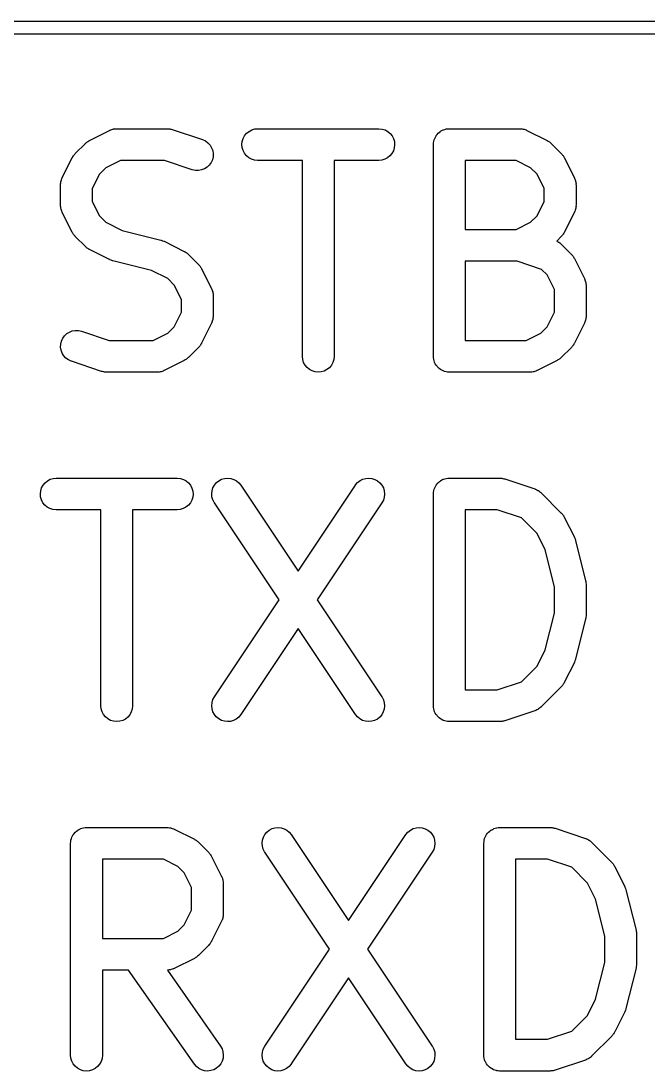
# Model space of a CAD drawing. Extents: x 40 to 70, y -130 to -60.
# Drawn here: x 57.726 to 60.096, y -63.942 to -59.975 of the extents above; entities that cross this region are included whole.
import ezdxf

# ---------------------------------------------------------------- set-up
doc = ezdxf.new("R2010")
doc.units = 0
doc.layers.add('BLACK', color=7, linetype='CONTINUOUS')

msp = doc.modelspace()

# ---------------------------------------------------------------- linework, layer by layer
at = {"layer": 'BLACK', "linetype": 'CONTINUOUS'}
for p, q in [((44.9988, -59.975), (65.0012, -59.975)), ((64.9989, -60.025), (45.0009, -60.025)), ((57.9845, -60.4263), (58.0607, -60.3882)), ((58.0607, -60.3882), (58.0614, -60.3879)), ((58.0614, -60.3879), (58.0631, -60.3873)), ((58.0631, -60.3873), (58.0647, -60.3864)), ((58.0647, -60.3864), (58.0686, -60.3852)), ((58.0686, -60.3852), (58.0724, -60.3838)), ((58.0724, -60.3838), (58.0742, -60.3836)), ((58.0742, -60.3836), (58.0759, -60.383)), ((58.0759, -60.383), (58.0799, -60.3826)), ((58.0799, -60.3826), (58.084, -60.382)), ((58.084, -60.382), (58.0858, -60.3821)), ((58.0858, -60.3821), (58.0875, -60.3819)), ((58.0875, -60.3819), (58.278, -60.3819)), ((58.278, -60.3819), (58.2788, -60.3819)), ((58.2788, -60.3819), (58.2822, -60.3823)), ((58.2822, -60.3823), (58.2856, -60.3824)), ((58.2856, -60.3824), (58.288, -60.3829)), ((58.288, -60.3829), (58.2905, -60.3832)), ((58.2905, -60.3832), (58.2937, -60.3842)), ((58.2937, -60.3842), (58.297, -60.385)), ((58.297, -60.385), (58.4113, -60.4231)), ((58.5655, -60.4187), (58.5711, -60.4084)), ((58.5711, -60.4084), (58.5786, -60.3993)), ((58.5786, -60.3993), (58.5877, -60.3919)), ((58.5877, -60.3919), (58.598, -60.3864)), ((58.598, -60.3864), (58.6092, -60.383)), ((58.6092, -60.383), (58.6209, -60.3819)), ((58.6209, -60.3819), (59.078, -60.3819)), ((59.078, -60.3819), (59.0788, -60.3819)), ((59.0788, -60.3819), (59.0905, -60.3832)), ((59.0905, -60.3832), (59.1016, -60.3868)), ((59.1016, -60.3868), (59.1119, -60.3924)), ((59.1119, -60.3924), (59.1209, -60.3999)), ((59.1209, -60.3999), (59.1282, -60.4091)), ((59.1282, -60.4091), (59.1336, -60.4194)), ((59.2895, -60.4183), (59.2922, -60.4133)), ((59.2922, -60.4133), (59.2949, -60.4084)), ((59.2949, -60.4084), (59.2951, -60.4082)), ((59.2951, -60.4082), (59.2952, -60.408)), ((59.2952, -60.408), (59.2988, -60.4037)), ((59.2988, -60.4037), (59.3024, -60.3993)), ((59.3024, -60.3993), (59.3026, -60.3992)), ((59.3026, -60.3992), (59.3027, -60.399)), ((59.3027, -60.399), (59.3071, -60.3955)), ((59.3071, -60.3955), (59.3115, -60.3919)), ((59.3115, -60.3919), (59.3116, -60.3918)), ((59.3116, -60.3918), (59.3118, -60.3917)), ((59.3118, -60.3917), (59.3168, -60.3891)), ((59.3168, -60.3891), (59.3218, -60.3864)), ((59.3218, -60.3864), (59.322, -60.3864)), ((59.322, -60.3864), (59.3222, -60.3863)), ((59.3222, -60.3863), (59.3276, -60.3847)), ((59.3276, -60.3847), (59.333, -60.383)), ((59.333, -60.383), (59.3332, -60.383)), ((59.3332, -60.383), (59.3334, -60.383)), ((59.3334, -60.383), (59.3391, -60.3825)), ((59.3391, -60.3825), (59.3447, -60.3819)), ((59.3447, -60.3819), (59.6113, -60.3819)), ((59.6113, -60.3819), (59.6122, -60.3819)), ((59.6122, -60.3819), (59.6139, -60.3821)), ((59.6139, -60.3821), (59.6157, -60.3821)), ((59.6157, -60.3821), (59.6197, -60.3828)), ((59.6197, -60.3828), (59.6238, -60.3832)), ((59.6238, -60.3832), (59.6255, -60.3837)), ((59.6255, -60.3837), (59.6272, -60.384)), ((59.6272, -60.384), (59.6311, -60.3855)), ((59.6311, -60.3855), (59.635, -60.3868)), ((59.635, -60.3868), (59.6365, -60.3876)), ((59.6365, -60.3876), (59.6382, -60.3882)), ((59.6382, -60.3882), (59.7144, -60.4263)), ((57.9308, -60.4757), (57.9689, -60.4376)), ((57.9689, -60.4376), (57.9695, -60.437)), ((57.9695, -60.437), (57.9721, -60.4349)), ((57.9721, -60.4349), (57.9746, -60.4326)), ((57.9746, -60.4326), (57.9767, -60.4312)), ((57.9767, -60.4312), (57.9787, -60.4297)), ((57.9787, -60.4297), (57.9817, -60.4281)), ((57.9817, -60.4281), (57.9845, -60.4263)), ((58.4113, -60.4231), (58.4121, -60.4233)), ((58.4121, -60.4233), (58.4227, -60.4283)), ((58.4227, -60.4283), (58.4321, -60.4352)), ((58.4321, -60.4352), (58.4401, -60.4438)), ((58.4401, -60.4438), (58.4462, -60.4537)), ((58.4462, -60.4537), (58.4503, -60.4647)), ((58.5609, -60.4415), (58.5621, -60.4298)), ((58.5619, -60.4531), (58.5609, -60.4415)), ((58.5652, -60.4644), (58.5619, -60.4531)), ((58.5621, -60.4298), (58.5655, -60.4187)), ((59.1368, -60.454), (59.1333, -60.4652)), ((59.1336, -60.4194), (59.1369, -60.4307)), ((59.138, -60.4423), (59.1368, -60.454)), ((59.1369, -60.4307), (59.138, -60.4423)), ((59.2847, -60.4411), (59.2853, -60.4355)), ((59.2847, -60.4415), (59.2847, -60.4411)), ((59.2847, -60.4419), (59.2847, -60.4415)), ((59.2847, -60.4415), (59.2847, -60.4415)), ((59.2847, -60.4415), (59.2847, -60.4415)), ((59.2847, -61.2419), (59.2847, -60.4419)), ((59.2853, -60.4355), (59.2859, -60.4298)), ((59.2859, -60.4298), (59.286, -60.4296)), ((59.286, -60.4294), (59.2877, -60.4241)), ((59.286, -60.4296), (59.286, -60.4294)), ((59.2877, -60.4241), (59.2894, -60.4187)), ((59.2894, -60.4187), (59.2895, -60.4185)), ((59.2895, -60.4185), (59.2895, -60.4183)), ((59.7144, -60.4263), (59.7151, -60.4267)), ((59.7151, -60.4267), (59.7179, -60.4285)), ((59.7179, -60.4285), (59.7209, -60.4301)), ((59.7209, -60.4301), (59.7228, -60.4317)), ((59.7228, -60.4317), (59.7249, -60.4331)), ((59.7249, -60.4331), (59.7273, -60.4354)), ((59.7273, -60.4354), (59.7299, -60.4376)), ((59.7299, -60.4376), (59.768, -60.4757)), ((57.8815, -60.5675), (57.9196, -60.4913)), ((57.9196, -60.4913), (57.92, -60.4905)), ((57.92, -60.4905), (57.9218, -60.4877)), ((57.9218, -60.4877), (57.9234, -60.4847)), ((57.9234, -60.4847), (57.925, -60.4828)), ((57.925, -60.4828), (57.9263, -60.4807)), ((57.9263, -60.4807), (57.9287, -60.4783)), ((57.9287, -60.4783), (57.9308, -60.4757)), ((58.4518, -60.488), (58.4491, -60.4994)), ((58.4503, -60.4647), (58.4522, -60.4763)), ((58.4522, -60.4763), (58.4518, -60.488)), ((58.5707, -60.4748), (58.5652, -60.4644)), ((58.578, -60.4839), (58.5707, -60.4748)), ((58.587, -60.4914), (58.578, -60.4839)), ((58.5972, -60.4971), (58.587, -60.4914)), ((59.1112, -60.4919), (59.1009, -60.4974)), ((59.1203, -60.4845), (59.1112, -60.4919)), ((59.1277, -60.4755), (59.1203, -60.4845)), ((59.1333, -60.4652), (59.1277, -60.4755)), ((59.768, -60.4757), (59.7686, -60.4763)), ((59.7686, -60.4763), (59.7707, -60.4789)), ((59.7707, -60.4789), (59.773, -60.4813)), ((59.773, -60.4813), (59.7744, -60.4835)), ((59.7744, -60.4835), (59.7759, -60.4854)), ((59.7759, -60.4854), (59.7775, -60.4884)), ((59.7775, -60.4884), (59.7793, -60.4913)), ((59.7793, -60.4913), (59.8174, -60.5675)), ((58.0469, -60.5293), (58.0225, -60.5536)), ((58.1017, -60.5019), (58.0469, -60.5293)), ((58.2683, -60.5019), (58.1017, -60.5019)), ((58.3733, -60.5369), (58.2683, -60.5019)), ((58.4189, -60.5338), (58.408, -60.5379)), ((58.4289, -60.5276), (58.4189, -60.5338)), ((58.4374, -60.5195), (58.4289, -60.5276)), ((58.4442, -60.51), (58.4374, -60.5195)), ((58.4491, -60.4994), (58.4442, -60.51)), ((58.6084, -60.5006), (58.5972, -60.4971)), ((58.62, -60.5019), (58.6084, -60.5006)), ((58.6209, -60.5019), (58.62, -60.5019)), ((58.7894, -60.5019), (58.6209, -60.5019)), ((58.7894, -61.2419), (58.7894, -60.5019)), ((59.078, -60.5019), (58.9094, -60.5019)), ((58.9094, -60.5019), (58.9094, -61.2419)), ((59.0897, -60.5008), (59.078, -60.5019)), ((59.1009, -60.4974), (59.0897, -60.5008)), ((59.4047, -60.5019), (59.4047, -60.7629)), ((59.5972, -60.5019), (59.4047, -60.5019)), ((59.652, -60.5293), (59.5972, -60.5019)), ((59.6763, -60.5536), (59.652, -60.5293)), ((57.8788, -60.5746), (57.88, -60.5706)), ((57.88, -60.5706), (57.8808, -60.5691)), ((57.8808, -60.5691), (57.8815, -60.5675)), ((58.0225, -60.5536), (57.9951, -60.6084)), ((58.3847, -60.5395), (58.3733, -60.5369)), ((58.3964, -60.5399), (58.3847, -60.5395)), ((58.408, -60.5379), (58.3964, -60.5399)), ((59.7037, -60.6084), (59.6763, -60.5536)), ((59.8174, -60.5675), (59.8177, -60.5682)), ((59.8177, -60.5682), (59.8184, -60.5699)), ((59.8184, -60.5699), (59.8192, -60.5714)), ((59.8192, -60.5714), (59.8204, -60.5753)), ((57.8751, -60.5934), (57.8753, -60.5917)), ((57.8751, -60.5943), (57.8751, -60.5934)), ((57.8751, -60.6705), (57.8751, -60.5943)), ((57.8753, -60.5899), (57.876, -60.5859)), ((57.8753, -60.5917), (57.8753, -60.5899)), ((57.876, -60.5859), (57.8765, -60.5818)), ((57.8765, -60.5818), (57.877, -60.5801)), ((57.877, -60.5801), (57.8773, -60.5784)), ((57.8773, -60.5784), (57.8788, -60.5746)), ((57.9951, -60.6084), (57.9951, -60.6563)), ((59.7037, -60.6563), (59.7037, -60.6084)), ((59.8204, -60.5753), (59.8218, -60.5792)), ((59.8218, -60.5792), (59.8221, -60.5809)), ((59.8221, -60.5809), (59.8226, -60.5826)), ((59.8226, -60.5826), (59.823, -60.5867)), ((59.823, -60.5867), (59.8236, -60.5908)), ((59.8236, -60.5908), (59.8235, -60.5925)), ((59.8235, -60.5925), (59.8237, -60.5943)), ((59.8237, -60.5943), (59.8237, -60.6705)), ((57.8753, -60.6722), (57.8751, -60.6705)), ((57.8752, -60.674), (57.8753, -60.6722)), ((57.8759, -60.6781), (57.8752, -60.674)), ((57.8763, -60.6821), (57.8759, -60.6781)), ((57.8768, -60.6838), (57.8763, -60.6821)), ((57.8771, -60.6856), (57.8768, -60.6838)), ((57.8785, -60.6894), (57.8771, -60.6856)), ((57.8797, -60.6933), (57.8785, -60.6894)), ((57.8805, -60.6949), (57.8797, -60.6933)), ((57.9951, -60.6563), (58.0225, -60.7111)), ((59.6763, -60.7111), (59.7037, -60.6563)), ((59.8201, -60.6902), (59.8189, -60.6941)), ((59.8216, -60.6864), (59.8201, -60.6902)), ((59.8219, -60.6846), (59.8216, -60.6864)), ((59.8224, -60.683), (59.8219, -60.6846)), ((59.8229, -60.6789), (59.8224, -60.683)), ((59.8236, -60.6748), (59.8229, -60.6789)), ((59.8237, -60.6713), (59.8235, -60.6731)), ((59.8235, -60.6731), (59.8236, -60.6748)), ((59.8237, -60.6705), (59.8237, -60.6713)), ((57.8811, -60.6966), (57.8805, -60.6949)), ((57.8815, -60.6973), (57.8811, -60.6966)), ((57.9196, -60.7735), (57.8815, -60.6973)), ((58.0225, -60.7111), (58.0469, -60.7355)), ((59.652, -60.7355), (59.6763, -60.7111)), ((59.8174, -60.6973), (59.7793, -60.7735)), ((59.818, -60.6957), (59.8174, -60.6973)), ((59.8189, -60.6941), (59.818, -60.6957)), ((58.0469, -60.7355), (58.1085, -60.7662)), ((58.1085, -60.7662), (58.2545, -60.8027)), ((59.4047, -60.7629), (59.5972, -60.7629)), ((59.5972, -60.7629), (59.652, -60.7355)), ((57.9214, -60.7763), (57.9196, -60.7735)), ((57.9229, -60.7793), (57.9214, -60.7763)), ((57.9245, -60.7813), (57.9229, -60.7793)), ((57.9258, -60.7834), (57.9245, -60.7813)), ((57.9281, -60.7859), (57.9258, -60.7834)), ((57.9302, -60.7885), (57.9281, -60.7859)), ((57.9308, -60.7891), (57.9302, -60.7885)), ((57.9689, -60.8272), (57.9308, -60.7891)), ((58.2545, -60.8027), (58.2553, -60.803)), ((58.2553, -60.803), (58.2555, -60.803)), ((58.2555, -60.803), (58.2558, -60.8031)), ((58.2558, -60.8031), (58.261, -60.8051)), ((58.261, -60.8051), (58.2662, -60.807)), ((58.2662, -60.807), (58.2665, -60.8072)), ((58.2665, -60.8072), (58.2667, -60.8073)), ((58.2667, -60.8073), (58.3429, -60.8454)), ((59.768, -60.7891), (59.7506, -60.8066)), ((59.7506, -60.8066), (59.7523, -60.8075)), ((59.7523, -60.8075), (59.756, -60.8092)), ((59.756, -60.8092), (59.7574, -60.8103)), ((59.7574, -60.8103), (59.759, -60.8111)), ((59.759, -60.8111), (59.7622, -60.8137)), ((59.7702, -60.7865), (59.768, -60.7891)), ((59.7725, -60.7841), (59.7702, -60.7865)), ((59.7739, -60.782), (59.7725, -60.7841)), ((59.7755, -60.78), (59.7739, -60.782)), ((59.7771, -60.7771), (59.7755, -60.78)), ((59.7789, -60.7742), (59.7771, -60.7771)), ((59.7793, -60.7735), (59.7789, -60.7742)), ((57.9715, -60.8293), (57.9689, -60.8272)), ((57.9739, -60.8317), (57.9715, -60.8293)), ((57.976, -60.833), (57.9739, -60.8317)), ((57.978, -60.8346), (57.976, -60.833)), ((57.9809, -60.8362), (57.978, -60.8346)), ((57.9838, -60.838), (57.9809, -60.8362)), ((57.9845, -60.8384), (57.9838, -60.838)), ((58.0607, -60.8765), (57.9845, -60.8384)), ((58.3429, -60.8454), (58.3437, -60.8458)), ((58.3437, -60.8458), (58.3465, -60.8476)), ((58.3465, -60.8476), (58.3495, -60.8492)), ((58.3495, -60.8492), (58.3514, -60.8508)), ((58.3514, -60.8508), (58.3535, -60.8521)), ((58.3535, -60.8521), (58.3559, -60.8545)), ((59.7622, -60.8137), (59.7655, -60.8161)), ((59.7655, -60.8161), (59.7667, -60.8174)), ((59.7667, -60.8174), (59.768, -60.8185)), ((59.768, -60.8185), (59.8061, -60.8566)), ((58.0609, -60.8766), (58.0607, -60.8765)), ((58.0612, -60.8768), (58.0609, -60.8766)), ((58.0665, -60.8787), (58.0612, -60.8768)), ((58.0716, -60.8807), (58.0665, -60.8787)), ((58.0719, -60.8808), (58.0716, -60.8807)), ((58.0722, -60.8809), (58.0719, -60.8808)), ((58.073, -60.8811), (58.0722, -60.8809)), ((58.219, -60.9176), (58.073, -60.8811)), ((58.3559, -60.8545), (58.3585, -60.8566)), ((58.3585, -60.8566), (58.3966, -60.8947)), ((59.4047, -60.8829), (59.4047, -61.1819)), ((59.6016, -60.8829), (59.4047, -60.8829)), ((59.6932, -60.9134), (59.6016, -60.8829)), ((59.8061, -60.8566), (59.8067, -60.8572)), ((59.8067, -60.8572), (59.8088, -60.8598)), ((59.8088, -60.8598), (59.8111, -60.8623)), ((59.8111, -60.8623), (59.8125, -60.8644)), ((59.8125, -60.8644), (59.814, -60.8664)), ((59.814, -60.8664), (59.8156, -60.8694)), ((59.8156, -60.8694), (59.8174, -60.8722)), ((59.8174, -60.8722), (59.8555, -60.9484)), ((58.2806, -60.9484), (58.219, -60.9176)), ((58.3966, -60.8947), (58.3972, -60.8953)), ((58.3972, -60.8953), (58.3993, -60.8979)), ((58.3993, -60.8979), (58.4016, -60.9004)), ((58.4016, -60.9004), (58.403, -60.9025)), ((58.403, -60.9025), (58.4045, -60.9045)), ((58.4045, -60.9045), (58.4061, -60.9075)), ((58.4061, -60.9075), (58.4079, -60.9103)), ((58.4079, -60.9103), (58.446, -60.9865)), ((59.7144, -60.9346), (59.6932, -60.9134)), ((58.3049, -60.9727), (58.2806, -60.9484)), ((59.7418, -60.9894), (59.7144, -60.9346)), ((59.8555, -60.9484), (59.8558, -60.9492)), ((59.8558, -60.9492), (59.8565, -60.9508)), ((59.8565, -60.9508), (59.8573, -60.9524)), ((59.8573, -60.9524), (59.8585, -60.9563)), ((59.8585, -60.9563), (59.8599, -60.9601)), ((59.8599, -60.9601), (59.8602, -60.9619)), ((59.8602, -60.9619), (59.8607, -60.9636)), ((59.8607, -60.9636), (59.8611, -60.9677)), ((59.8611, -60.9677), (59.8617, -60.9717)), ((58.3323, -61.0275), (58.3049, -60.9727)), ((58.446, -60.9865), (58.4463, -60.9873)), ((58.4463, -60.9873), (58.4469, -60.9889)), ((58.4469, -60.9889), (58.4478, -60.9905)), ((58.4478, -60.9905), (58.4489, -60.9944)), ((58.4489, -60.9944), (58.4504, -60.9982)), ((58.4504, -60.9982), (58.4506, -61)), ((58.4506, -61), (58.4511, -61.0017)), ((58.4511, -61.0017), (58.4515, -61.0058)), ((58.4515, -61.0058), (58.4522, -61.0098)), ((58.4522, -61.0098), (58.4521, -61.0116)), ((59.7418, -61.0754), (59.7418, -60.9894)), ((59.8617, -60.9717), (59.8616, -60.9735)), ((59.8616, -60.9735), (59.8618, -60.9752)), ((59.8618, -60.9752), (59.8618, -61.0895)), ((58.3323, -61.0754), (58.3323, -61.0275)), ((58.4521, -61.0116), (58.4523, -61.0133)), ((58.4523, -61.0133), (58.4523, -61.0895)), ((58.3049, -61.1302), (58.3323, -61.0754)), ((58.4523, -61.0895), (58.4523, -61.0904)), ((59.7144, -61.1302), (59.7418, -61.0754)), ((59.8618, -61.0895), (59.8618, -61.0904)), ((58.446, -61.1164), (58.4079, -61.1925)), ((58.4466, -61.1147), (58.446, -61.1164)), ((58.4474, -61.1132), (58.4466, -61.1147)), ((58.4487, -61.1092), (58.4474, -61.1132)), ((58.4501, -61.1054), (58.4487, -61.1092)), ((58.4504, -61.1037), (58.4501, -61.1054)), ((58.451, -61.102), (58.4504, -61.1037)), ((58.4514, -61.0979), (58.451, -61.102)), ((58.4521, -61.0939), (58.4514, -61.0979)), ((58.4523, -61.0904), (58.4521, -61.0921)), ((58.4521, -61.0921), (58.4521, -61.0939)), ((59.8555, -61.1164), (59.8174, -61.1925)), ((59.8561, -61.1147), (59.8555, -61.1164)), ((59.857, -61.1132), (59.8561, -61.1147)), ((59.8582, -61.1092), (59.857, -61.1132)), ((59.8597, -61.1054), (59.8582, -61.1092)), ((59.86, -61.1037), (59.8597, -61.1054)), ((59.8605, -61.102), (59.86, -61.1037)), ((59.861, -61.0979), (59.8605, -61.102)), ((59.8617, -61.0939), (59.861, -61.0979)), ((59.8618, -61.0904), (59.8616, -61.0921)), ((59.8616, -61.0921), (59.8617, -61.0939)), ((57.8832, -61.1738), (57.89, -61.1643)), ((57.89, -61.1643), (57.8986, -61.1562)), ((57.8986, -61.1562), (57.9085, -61.1501)), ((57.9085, -61.1501), (57.9194, -61.1459)), ((57.9194, -61.1459), (57.931, -61.144)), ((57.931, -61.144), (57.9427, -61.1443)), ((57.9427, -61.1443), (57.9541, -61.1469)), ((57.9541, -61.1469), (58.0592, -61.1819)), ((58.2257, -61.1819), (58.2806, -61.1545)), ((58.2806, -61.1545), (58.3049, -61.1302)), ((59.6353, -61.1819), (59.6901, -61.1545)), ((59.6901, -61.1545), (59.7144, -61.1302)), ((57.8753, -61.2075), (57.8757, -61.1958)), ((57.8771, -61.2191), (57.8753, -61.2075)), ((57.8757, -61.1958), (57.8784, -61.1844)), ((57.8784, -61.1844), (57.8832, -61.1738)), ((58.0592, -61.1819), (58.2257, -61.1819)), ((58.3966, -61.2081), (58.3585, -61.2462)), ((58.3988, -61.2055), (58.3966, -61.2081)), ((58.4011, -61.2031), (58.3988, -61.2055)), ((58.4025, -61.201), (58.4011, -61.2031)), ((58.404, -61.1991), (58.4025, -61.201)), ((58.4056, -61.1961), (58.404, -61.1991)), ((58.4075, -61.1933), (58.4056, -61.1961)), ((58.4079, -61.1925), (58.4075, -61.1933)), ((59.4047, -61.1819), (59.6353, -61.1819)), ((59.8061, -61.2081), (59.768, -61.2462)), ((59.8083, -61.2055), (59.8061, -61.2081)), ((59.8106, -61.2031), (59.8083, -61.2055)), ((59.812, -61.201), (59.8106, -61.2031)), ((59.8136, -61.1991), (59.812, -61.201)), ((59.8152, -61.1961), (59.8136, -61.1991)), ((59.817, -61.1933), (59.8152, -61.1961)), ((59.8174, -61.1925), (59.817, -61.1933)), ((57.8812, -61.2301), (57.8771, -61.2191)), ((57.8873, -61.2401), (57.8812, -61.2301)), ((57.8953, -61.2487), (57.8873, -61.2401)), ((57.9047, -61.2555), (57.8953, -61.2487)), ((58.3553, -61.2489), (58.3528, -61.2512)), ((58.3579, -61.2468), (58.3553, -61.2489)), ((58.3585, -61.2462), (58.3579, -61.2468)), ((58.7906, -61.2536), (58.7894, -61.2419)), ((58.9094, -61.2427), (58.9081, -61.2544)), ((58.9094, -61.2419), (58.9094, -61.2427)), ((59.2852, -61.2475), (59.2847, -61.2419)), ((59.2857, -61.2531), (59.2852, -61.2475)), ((59.7648, -61.2489), (59.7624, -61.2512)), ((59.7674, -61.2468), (59.7648, -61.2489)), ((59.768, -61.2462), (59.7674, -61.2468)), ((57.9154, -61.2605), (57.9047, -61.2555)), ((57.9162, -61.2607), (57.9154, -61.2605)), ((58.0305, -61.2988), (57.9162, -61.2607)), ((58.3429, -61.2575), (58.2667, -61.2956)), ((58.3458, -61.2557), (58.3429, -61.2575)), ((58.3488, -61.2541), (58.3458, -61.2557)), ((58.3507, -61.2526), (58.3488, -61.2541)), ((58.3528, -61.2512), (58.3507, -61.2526)), ((58.794, -61.2648), (58.7906, -61.2536)), ((58.7995, -61.2751), (58.794, -61.2648)), ((58.8069, -61.2842), (58.7995, -61.2751)), ((58.8159, -61.2916), (58.8069, -61.2842)), ((58.8914, -61.2848), (58.8823, -61.2921)), ((58.8989, -61.2758), (58.8914, -61.2848)), ((58.9046, -61.2655), (58.8989, -61.2758)), ((58.9081, -61.2544), (58.9046, -61.2655)), ((59.2858, -61.2533), (59.2857, -61.2531)), ((59.2858, -61.2536), (59.2858, -61.2533)), ((59.2874, -61.259), (59.2858, -61.2536)), ((59.289, -61.2644), (59.2874, -61.259)), ((59.2891, -61.2646), (59.289, -61.2644)), ((59.2892, -61.2648), (59.2891, -61.2646)), ((59.2918, -61.2697), (59.2892, -61.2648)), ((59.2945, -61.2748), (59.2918, -61.2697)), ((59.2946, -61.2749), (59.2945, -61.2748)), ((59.2947, -61.2751), (59.2946, -61.2749)), ((59.2982, -61.2794), (59.2947, -61.2751)), ((59.3018, -61.2839), (59.2982, -61.2794)), ((59.302, -61.284), (59.3018, -61.2839)), ((59.3021, -61.2842), (59.302, -61.284)), ((59.3064, -61.2878), (59.3021, -61.2842)), ((59.3108, -61.2914), (59.3064, -61.2878)), ((59.7525, -61.2575), (59.6763, -61.2956)), ((59.7553, -61.2557), (59.7525, -61.2575)), ((59.7583, -61.2541), (59.7553, -61.2557)), ((59.7603, -61.2526), (59.7583, -61.2541)), ((59.7624, -61.2512), (59.7603, -61.2526)), ((58.0337, -61.2996), (58.0305, -61.2988)), ((58.037, -61.3006), (58.0337, -61.2996)), ((58.0394, -61.3009), (58.037, -61.3006)), ((58.0419, -61.3014), (58.0394, -61.3009)), ((58.0452, -61.3015), (58.0419, -61.3014)), ((58.0486, -61.3019), (58.0452, -61.3015)), ((58.0494, -61.3019), (58.0486, -61.3019)), ((58.2399, -61.3019), (58.0494, -61.3019)), ((58.2417, -61.3017), (58.2399, -61.3019)), ((58.2434, -61.3018), (58.2417, -61.3017)), ((58.2475, -61.3012), (58.2434, -61.3018)), ((58.2516, -61.3008), (58.2475, -61.3012)), ((58.2532, -61.3003), (58.2516, -61.3008)), ((58.255, -61.3), (58.2532, -61.3003)), ((58.2588, -61.2986), (58.255, -61.3)), ((58.2628, -61.2974), (58.2588, -61.2986)), ((58.2643, -61.2965), (58.2628, -61.2974)), ((58.266, -61.2959), (58.2643, -61.2965)), ((58.2667, -61.2956), (58.266, -61.2959)), ((58.8262, -61.2972), (58.8159, -61.2916)), ((58.8374, -61.3007), (58.8262, -61.2972)), ((58.849, -61.3019), (58.8374, -61.3007)), ((58.8607, -61.3008), (58.849, -61.3019)), ((58.8719, -61.2975), (58.8607, -61.3008)), ((58.8823, -61.2921), (58.8719, -61.2975)), ((59.311, -61.2915), (59.3108, -61.2914)), ((59.3111, -61.2916), (59.311, -61.2915)), ((59.3161, -61.2943), (59.3111, -61.2916)), ((59.321, -61.2971), (59.3161, -61.2943)), ((59.3212, -61.2971), (59.321, -61.2971)), ((59.3214, -61.2972), (59.3212, -61.2971)), ((59.3268, -61.2989), (59.3214, -61.2972)), ((59.3322, -61.3006), (59.3268, -61.2989)), ((59.3324, -61.3006), (59.3322, -61.3006)), ((59.3326, -61.3007), (59.3324, -61.3006)), ((59.3383, -61.3013), (59.3326, -61.3007)), ((59.3438, -61.3019), (59.3383, -61.3013)), ((59.3442, -61.3019), (59.3438, -61.3019)), ((59.3443, -61.3019), (59.3442, -61.3019)), ((59.3442, -61.3019), (59.3442, -61.3019)), ((59.3447, -61.3019), (59.3443, -61.3019)), ((59.6494, -61.3019), (59.3447, -61.3019)), ((59.6512, -61.3017), (59.6494, -61.3019)), ((59.6529, -61.3018), (59.6512, -61.3017)), ((59.657, -61.3012), (59.6529, -61.3018)), ((59.6611, -61.3008), (59.657, -61.3012)), ((59.6628, -61.3003), (59.6611, -61.3008)), ((59.6645, -61.3), (59.6628, -61.3003)), ((59.6684, -61.2986), (59.6645, -61.3)), ((59.6723, -61.2974), (59.6684, -61.2986)), ((59.6739, -61.2965), (59.6723, -61.2974)), ((59.6755, -61.2959), (59.6739, -61.2965)), ((59.6763, -61.2956), (59.6755, -61.2959)), ((57.8092, -61.7284), (57.8167, -61.7193)), ((57.8167, -61.7193), (57.8257, -61.7119)), ((57.8257, -61.7119), (57.8361, -61.7064)), ((57.8361, -61.7064), (57.8473, -61.703)), ((57.8473, -61.703), (57.859, -61.7019)), ((57.859, -61.7019), (58.3161, -61.7019)), ((58.3161, -61.7019), (58.3169, -61.7019)), ((58.3169, -61.7019), (58.3286, -61.7032)), ((58.3286, -61.7032), (58.3397, -61.7068)), ((58.3397, -61.7068), (58.35, -61.7124)), ((58.35, -61.7124), (58.359, -61.7199)), ((58.359, -61.7199), (58.3663, -61.729)), ((58.457, -61.7281), (58.4645, -61.7191)), ((58.4645, -61.7191), (58.4736, -61.7117)), ((58.4736, -61.7117), (58.484, -61.7063)), ((58.484, -61.7063), (58.4952, -61.703)), ((58.4952, -61.703), (58.5069, -61.7019)), ((58.5069, -61.7019), (58.5185, -61.7031)), ((58.5185, -61.7031), (58.5297, -61.7066)), ((58.5297, -61.7066), (58.54, -61.7121)), ((58.54, -61.7121), (58.5491, -61.7196)), ((58.5491, -61.7196), (58.5565, -61.7286)), ((58.9905, -61.7279), (58.998, -61.719)), ((58.998, -61.719), (59.0071, -61.7116)), ((59.0071, -61.7116), (59.0175, -61.7062)), ((59.0175, -61.7062), (59.0288, -61.7029)), ((59.0288, -61.7029), (59.0404, -61.7019)), ((59.0404, -61.7019), (59.0521, -61.7031)), ((59.0521, -61.7031), (59.0632, -61.7066)), ((59.0632, -61.7066), (59.0735, -61.7122)), ((59.0735, -61.7122), (59.0825, -61.7197)), ((59.0825, -61.7197), (59.0899, -61.7288)), ((59.2952, -61.728), (59.2988, -61.7237)), ((59.2988, -61.7237), (59.3024, -61.7193)), ((59.3024, -61.7193), (59.3026, -61.7192)), ((59.3026, -61.7192), (59.3027, -61.719)), ((59.3027, -61.719), (59.3071, -61.7155)), ((59.3071, -61.7155), (59.3115, -61.7119)), ((59.3115, -61.7119), (59.3116, -61.7118)), ((59.3116, -61.7118), (59.3118, -61.7117)), ((59.3118, -61.7117), (59.3168, -61.7091)), ((59.3168, -61.7091), (59.3218, -61.7064)), ((59.3218, -61.7064), (59.322, -61.7064)), ((59.322, -61.7064), (59.3222, -61.7063)), ((59.3222, -61.7063), (59.3276, -61.7047)), ((59.3276, -61.7047), (59.333, -61.703)), ((59.333, -61.703), (59.3332, -61.703)), ((59.3332, -61.703), (59.3334, -61.703)), ((59.3334, -61.703), (59.3391, -61.7025)), ((59.3391, -61.7025), (59.3447, -61.7019)), ((59.3447, -61.7019), (59.5351, -61.7019)), ((59.5351, -61.7019), (59.536, -61.7019)), ((59.536, -61.7019), (59.5393, -61.7023)), ((59.5393, -61.7023), (59.5427, -61.7024)), ((59.5427, -61.7024), (59.5451, -61.7029)), ((59.5451, -61.7029), (59.5476, -61.7032)), ((59.5476, -61.7032), (59.5508, -61.7042)), ((59.5508, -61.7042), (59.5541, -61.705)), ((59.5541, -61.705), (59.6684, -61.7431)), ((57.799, -61.7615), (57.8002, -61.7498)), ((57.8, -61.7731), (57.799, -61.7615)), ((57.8002, -61.7498), (57.8036, -61.7387)), ((57.8036, -61.7387), (57.8092, -61.7284)), ((58.3663, -61.729), (58.3717, -61.7394)), ((58.3717, -61.7394), (58.375, -61.7507)), ((58.3761, -61.7623), (58.3749, -61.774)), ((58.375, -61.7507), (58.3761, -61.7623)), ((58.4466, -61.7612), (58.4479, -61.7495)), ((58.4476, -61.7728), (58.4466, -61.7612)), ((58.4479, -61.7495), (58.4514, -61.7384)), ((58.4514, -61.7384), (58.457, -61.7281)), ((58.5565, -61.7286), (58.7732, -62.0537)), ((58.7732, -62.0537), (58.99, -61.7286)), ((58.99, -61.7286), (58.9905, -61.7279)), ((59.0899, -61.7288), (59.0954, -61.7391)), ((59.0954, -61.7391), (59.0988, -61.7503)), ((59.0999, -61.762), (59.0987, -61.7737)), ((59.0988, -61.7503), (59.0999, -61.762)), ((59.2847, -61.7611), (59.2853, -61.7555)), ((59.2847, -61.7615), (59.2847, -61.7611)), ((59.2847, -61.7619), (59.2847, -61.7615)), ((59.2847, -61.7615), (59.2847, -61.7615)), ((59.2847, -61.7615), (59.2847, -61.7615)), ((59.2847, -62.5619), (59.2847, -61.7619)), ((59.2853, -61.7555), (59.2859, -61.7498)), ((59.2859, -61.7498), (59.286, -61.7496)), ((59.286, -61.7494), (59.2877, -61.7441)), ((59.286, -61.7496), (59.286, -61.7494)), ((59.2877, -61.7441), (59.2894, -61.7387)), ((59.2894, -61.7387), (59.2895, -61.7385)), ((59.2895, -61.7383), (59.2922, -61.7333)), ((59.2895, -61.7385), (59.2895, -61.7383)), ((59.2922, -61.7333), (59.2949, -61.7284)), ((59.2949, -61.7284), (59.2951, -61.7282)), ((59.2951, -61.7282), (59.2952, -61.728)), ((59.6684, -61.7431), (59.6692, -61.7433)), ((59.6692, -61.7433), (59.6708, -61.7441)), ((59.6708, -61.7441), (59.6725, -61.7446)), ((59.6725, -61.7446), (59.6761, -61.7465)), ((59.6761, -61.7465), (59.6798, -61.7483)), ((59.6798, -61.7483), (59.6813, -61.7493)), ((59.6813, -61.7493), (59.6828, -61.7501)), ((59.6828, -61.7501), (59.686, -61.7527)), ((59.686, -61.7527), (59.6893, -61.7552)), ((59.6893, -61.7552), (59.6905, -61.7565)), ((59.6905, -61.7565), (59.6919, -61.7576)), ((59.6919, -61.7576), (59.768, -61.8338)), ((57.8033, -61.7844), (57.8, -61.7731)), ((57.8087, -61.7948), (57.8033, -61.7844)), ((57.8161, -61.8039), (57.8087, -61.7948)), ((57.8251, -61.8114), (57.8161, -61.8039)), ((58.3658, -61.7955), (58.3584, -61.8045)), ((58.3714, -61.7852), (58.3658, -61.7955)), ((58.3749, -61.774), (58.3714, -61.7852)), ((58.4508, -61.7841), (58.4476, -61.7728)), ((58.4562, -61.7945), (58.4508, -61.7841)), ((58.4566, -61.7952), (58.4562, -61.7945)), ((58.7011, -62.1619), (58.4566, -61.7952)), ((59.0898, -61.7952), (58.8453, -62.1619)), ((59.0953, -61.7849), (59.0898, -61.7952)), ((59.0987, -61.7737), (59.0953, -61.7849)), ((57.8353, -61.8171), (57.8251, -61.8114)), ((57.8465, -61.8206), (57.8353, -61.8171)), ((57.8581, -61.8219), (57.8465, -61.8206)), ((57.859, -61.8219), (57.8581, -61.8219)), ((58.0275, -61.8219), (57.859, -61.8219)), ((58.0275, -62.5619), (58.0275, -61.8219)), ((58.3161, -61.8219), (58.1475, -61.8219)), ((58.1475, -61.8219), (58.1475, -62.5619)), ((58.3277, -61.8208), (58.3161, -61.8219)), ((58.339, -61.8174), (58.3277, -61.8208)), ((58.3493, -61.8119), (58.339, -61.8174)), ((58.3584, -61.8045), (58.3493, -61.8119)), ((59.4047, -61.8219), (59.4047, -62.5019)), ((59.5254, -61.8219), (59.4047, -61.8219)), ((59.617, -61.8524), (59.5254, -61.8219)), ((59.768, -61.8338), (59.7686, -61.8344)), ((59.7686, -61.8344), (59.7707, -61.837)), ((59.7707, -61.837), (59.773, -61.8394)), ((59.773, -61.8394), (59.7744, -61.8416)), ((59.7744, -61.8416), (59.7759, -61.8435)), ((59.7759, -61.8435), (59.7775, -61.8465)), ((59.6763, -61.9117), (59.617, -61.8524)), ((59.7775, -61.8465), (59.7793, -61.8494)), ((59.7793, -61.8494), (59.8174, -61.9255)), ((59.7071, -61.9733), (59.6763, -61.9117)), ((59.8174, -61.9255), (59.8177, -61.9263)), ((59.8177, -61.9263), (59.8178, -61.9266)), ((59.8178, -61.9266), (59.818, -61.9268)), ((59.818, -61.9268), (59.8199, -61.932)), ((59.8199, -61.932), (59.8218, -61.9373)), ((59.8218, -61.9373), (59.8218, -61.9376)), ((59.8218, -61.9376), (59.8219, -61.9378)), ((59.8219, -61.9378), (59.86, -62.0902)), ((59.7418, -62.1121), (59.7071, -61.9733)), ((59.7418, -62.2117), (59.7418, -62.1121)), ((59.86, -62.0902), (59.8602, -62.091)), ((59.8602, -62.091), (59.8604, -62.0921)), ((59.8604, -62.0921), (59.8607, -62.0931)), ((59.8607, -62.0931), (59.8611, -62.0979)), ((59.8611, -62.0979), (59.8618, -62.1026)), ((59.8618, -62.1026), (59.8617, -62.1037)), ((59.8617, -62.1037), (59.8618, -62.1048)), ((59.8618, -62.1048), (59.8618, -62.219)), ((58.4566, -62.5286), (58.7011, -62.1619)), ((58.8453, -62.1619), (59.0898, -62.5286)), ((59.7071, -62.3505), (59.7418, -62.2117)), ((59.86, -62.2336), (59.8219, -62.386)), ((59.8602, -62.2325), (59.86, -62.2336)), ((59.8605, -62.2315), (59.8602, -62.2325)), ((59.861, -62.2268), (59.8605, -62.2315)), ((59.8617, -62.222), (59.861, -62.2268)), ((59.8618, -62.2199), (59.8617, -62.2209)), ((59.8617, -62.2209), (59.8617, -62.222)), ((59.8618, -62.219), (59.8618, -62.2199)), ((58.7732, -62.2701), (58.5565, -62.5952)), ((58.99, -62.5952), (58.7732, -62.2701)), ((59.6763, -62.4121), (59.7071, -62.3505)), ((59.8174, -62.3983), (59.7793, -62.4745)), ((59.8175, -62.398), (59.8174, -62.3983)), ((59.8176, -62.3978), (59.8175, -62.398)), ((59.8196, -62.3925), (59.8176, -62.3978)), ((59.8216, -62.3873), (59.8196, -62.3925)), ((59.8217, -62.3868), (59.8216, -62.3871)), ((59.8216, -62.3871), (59.8216, -62.3873)), ((59.8219, -62.386), (59.8217, -62.3868)), ((59.617, -62.4714), (59.6763, -62.4121)), ((59.5254, -62.5019), (59.617, -62.4714)), ((59.7771, -62.478), (59.7755, -62.481)), ((59.7789, -62.4752), (59.7771, -62.478)), ((59.7793, -62.4745), (59.7789, -62.4752)), ((59.4047, -62.5019), (59.5254, -62.5019)), ((59.768, -62.49), (59.6919, -62.5662)), ((59.7702, -62.4874), (59.768, -62.49)), ((59.7725, -62.485), (59.7702, -62.4874)), ((59.7739, -62.4829), (59.7725, -62.485)), ((59.7755, -62.481), (59.7739, -62.4829)), ((58.4466, -62.5618), (58.4477, -62.5502)), ((58.4477, -62.5502), (58.4511, -62.539)), ((58.4511, -62.539), (58.4566, -62.5286)), ((59.0898, -62.5286), (59.0903, -62.5293)), ((59.0903, -62.5293), (59.0957, -62.5397)), ((59.0957, -62.5397), (59.0989, -62.551)), ((59.0989, -62.551), (59.0999, -62.5626)), ((58.0287, -62.5736), (58.0275, -62.5619)), ((58.032, -62.5848), (58.0287, -62.5736)), ((58.0375, -62.5951), (58.032, -62.5848)), ((58.0449, -62.6042), (58.0375, -62.5951)), ((58.137, -62.5958), (58.1295, -62.6048)), ((58.1427, -62.5855), (58.137, -62.5958)), ((58.1462, -62.5744), (58.1427, -62.5855)), ((58.1475, -62.5627), (58.1462, -62.5744)), ((58.1475, -62.5619), (58.1475, -62.5627)), ((58.4477, -62.5735), (58.4466, -62.5618)), ((58.4511, -62.5847), (58.4477, -62.5735)), ((58.4565, -62.595), (58.4511, -62.5847)), ((58.4639, -62.6041), (58.4565, -62.595)), ((58.556, -62.5959), (58.5485, -62.6048)), ((58.5565, -62.5952), (58.556, -62.5959)), ((58.9974, -62.6042), (58.99, -62.5952)), ((59.0895, -62.5957), (59.082, -62.6047)), ((59.0951, -62.5855), (59.0895, -62.5957)), ((59.0986, -62.5743), (59.0951, -62.5855)), ((59.0999, -62.5626), (59.0986, -62.5743)), ((59.2852, -62.5675), (59.2847, -62.5619)), ((59.2857, -62.5731), (59.2852, -62.5675)), ((59.2858, -62.5733), (59.2857, -62.5731)), ((59.2858, -62.5736), (59.2858, -62.5733)), ((59.2874, -62.579), (59.2858, -62.5736)), ((59.289, -62.5844), (59.2874, -62.579)), ((59.2891, -62.5846), (59.289, -62.5844)), ((59.2892, -62.5848), (59.2891, -62.5846)), ((59.2918, -62.5897), (59.2892, -62.5848)), ((59.2945, -62.5948), (59.2918, -62.5897)), ((59.2946, -62.5949), (59.2945, -62.5948)), ((59.2947, -62.5951), (59.2946, -62.5949)), ((59.2982, -62.5994), (59.2947, -62.5951)), ((59.6684, -62.5807), (59.5541, -62.6188)), ((59.67, -62.58), (59.6684, -62.5807)), ((59.6717, -62.5795), (59.67, -62.58)), ((59.6754, -62.5776), (59.6717, -62.5795)), ((59.6791, -62.576), (59.6754, -62.5776)), ((59.6805, -62.5749), (59.6791, -62.576)), ((59.6821, -62.5741), (59.6805, -62.5749)), ((59.6853, -62.5716), (59.6821, -62.5741)), ((59.6887, -62.5692), (59.6853, -62.5716)), ((59.6899, -62.5679), (59.6887, -62.5692)), ((59.6913, -62.5668), (59.6899, -62.5679)), ((59.6919, -62.5662), (59.6913, -62.5668)), ((58.054, -62.6116), (58.0449, -62.6042)), ((58.0643, -62.6172), (58.054, -62.6116)), ((58.0755, -62.6207), (58.0643, -62.6172)), ((58.0871, -62.6219), (58.0755, -62.6207)), ((58.0988, -62.6208), (58.0871, -62.6219)), ((58.11, -62.6175), (58.0988, -62.6208)), ((58.1204, -62.6121), (58.11, -62.6175)), ((58.1295, -62.6048), (58.1204, -62.6121)), ((58.4729, -62.6116), (58.4639, -62.6041)), ((58.4832, -62.6172), (58.4729, -62.6116)), ((58.4944, -62.6207), (58.4832, -62.6172)), ((58.5061, -62.6219), (58.4944, -62.6207)), ((58.5177, -62.6209), (58.5061, -62.6219)), ((58.529, -62.6176), (58.5177, -62.6209)), ((58.5393, -62.6122), (58.529, -62.6176)), ((58.5485, -62.6048), (58.5393, -62.6122)), ((59.0064, -62.6117), (58.9974, -62.6042)), ((59.0167, -62.6173), (59.0064, -62.6117)), ((59.0279, -62.6207), (59.0167, -62.6173)), ((59.0396, -62.6219), (59.0279, -62.6207)), ((59.0512, -62.6208), (59.0396, -62.6219)), ((59.0625, -62.6175), (59.0512, -62.6208)), ((59.0728, -62.6121), (59.0625, -62.6175)), ((59.082, -62.6047), (59.0728, -62.6121)), ((59.3018, -62.6039), (59.2982, -62.5994)), ((59.302, -62.604), (59.3018, -62.6039)), ((59.3021, -62.6042), (59.302, -62.604)), ((59.3064, -62.6078), (59.3021, -62.6042)), ((59.3108, -62.6114), (59.3064, -62.6078)), ((59.311, -62.6115), (59.3108, -62.6114)), ((59.3111, -62.6116), (59.311, -62.6115)), ((59.3161, -62.6143), (59.3111, -62.6116)), ((59.321, -62.6171), (59.3161, -62.6143)), ((59.3212, -62.6171), (59.321, -62.6171)), ((59.3214, -62.6172), (59.3212, -62.6171)), ((59.3268, -62.6189), (59.3214, -62.6172)), ((59.3322, -62.6206), (59.3268, -62.6189)), ((59.3324, -62.6206), (59.3322, -62.6206)), ((59.3326, -62.6207), (59.3324, -62.6206)), ((59.3383, -62.6213), (59.3326, -62.6207)), ((59.3438, -62.6219), (59.3383, -62.6213)), ((59.3442, -62.6219), (59.3438, -62.6219)), ((59.3443, -62.6219), (59.3442, -62.6219)), ((59.3442, -62.6219), (59.3442, -62.6219)), ((59.3447, -62.6219), (59.3443, -62.6219)), ((59.5351, -62.6219), (59.3447, -62.6219)), ((59.5385, -62.6216), (59.5351, -62.6219)), ((59.5419, -62.6215), (59.5385, -62.6216)), ((59.5443, -62.621), (59.5419, -62.6215)), ((59.5468, -62.6208), (59.5443, -62.621)), ((59.55, -62.6198), (59.5468, -62.6208)), ((59.5533, -62.6191), (59.55, -62.6198)), ((59.5541, -62.6188), (59.5533, -62.6191)), ((57.9357, -63.0355), (57.94, -63.0319)), ((57.94, -63.0319), (57.9402, -63.0318)), ((57.9402, -63.0318), (57.9404, -63.0317)), ((57.9404, -63.0317), (57.9454, -63.0291)), ((57.9454, -63.0291), (57.9504, -63.0264)), ((57.9504, -63.0264), (57.9506, -63.0264)), ((57.9506, -63.0264), (57.9508, -63.0263)), ((57.9508, -63.0263), (57.9562, -63.0247)), ((57.9562, -63.0247), (57.9616, -63.023)), ((57.9616, -63.023), (57.9618, -63.023)), ((57.9618, -63.023), (57.962, -63.023)), ((57.962, -63.023), (57.9677, -63.0225)), ((57.9677, -63.0225), (57.9732, -63.0219)), ((57.9732, -63.0219), (58.278, -63.0219)), ((58.278, -63.0219), (58.2788, -63.0219)), ((58.2788, -63.0219), (58.2806, -63.0221)), ((58.2806, -63.0221), (58.2824, -63.0221)), ((58.2824, -63.0221), (58.2864, -63.0228)), ((58.2864, -63.0228), (58.2905, -63.0232)), ((58.2905, -63.0232), (58.2922, -63.0237)), ((58.2922, -63.0237), (58.2939, -63.024)), ((58.2939, -63.024), (58.2977, -63.0255)), ((58.2977, -63.0255), (58.3016, -63.0268)), ((58.3016, -63.0268), (58.3032, -63.0276)), ((58.3032, -63.0276), (58.3048, -63.0282)), ((58.3048, -63.0282), (58.381, -63.0663)), ((58.655, -63.0391), (58.6641, -63.0317)), ((58.6641, -63.0317), (58.6745, -63.0263)), ((58.6745, -63.0263), (58.6857, -63.023)), ((58.6857, -63.023), (58.6974, -63.0219)), ((58.6974, -63.0219), (58.709, -63.0231)), ((58.709, -63.0231), (58.7202, -63.0266)), ((58.7202, -63.0266), (58.7305, -63.0321)), ((58.7305, -63.0321), (58.7396, -63.0396)), ((59.1885, -63.039), (59.1976, -63.0316)), ((59.1976, -63.0316), (59.208, -63.0262)), ((59.208, -63.0262), (59.2192, -63.0229)), ((59.2192, -63.0229), (59.2309, -63.0219)), ((59.2309, -63.0219), (59.2425, -63.0231)), ((59.2425, -63.0231), (59.2537, -63.0266)), ((59.2537, -63.0266), (59.264, -63.0322)), ((59.264, -63.0322), (59.273, -63.0397)), ((59.4976, -63.0355), (59.5019, -63.0319)), ((59.5019, -63.0319), (59.5021, -63.0318)), ((59.5021, -63.0318), (59.5023, -63.0317)), ((59.5023, -63.0317), (59.5073, -63.0291)), ((59.5073, -63.0291), (59.5123, -63.0264)), ((59.5123, -63.0264), (59.5125, -63.0264)), ((59.5125, -63.0264), (59.5127, -63.0263)), ((59.5127, -63.0263), (59.5181, -63.0247)), ((59.5181, -63.0247), (59.5235, -63.023)), ((59.5235, -63.023), (59.5237, -63.023)), ((59.5237, -63.023), (59.5239, -63.023)), ((59.5239, -63.023), (59.5296, -63.0225)), ((59.5296, -63.0225), (59.5351, -63.0219)), ((59.5351, -63.0219), (59.7256, -63.0219)), ((59.7256, -63.0219), (59.7265, -63.0219)), ((59.7265, -63.0219), (59.7298, -63.0223)), ((59.7298, -63.0223), (59.7332, -63.0224)), ((59.7332, -63.0224), (59.7356, -63.0229)), ((59.7356, -63.0229), (59.7381, -63.0232)), ((59.7381, -63.0232), (59.7413, -63.0242)), ((59.7413, -63.0242), (59.7446, -63.025)), ((59.7446, -63.025), (59.8589, -63.0631)), ((57.9139, -63.0755), (57.9145, -63.0698)), ((57.9145, -63.0694), (57.9162, -63.0641)), ((57.9145, -63.0696), (57.9145, -63.0694)), ((57.9145, -63.0698), (57.9145, -63.0696)), ((57.9162, -63.0641), (57.9179, -63.0587)), ((57.9179, -63.0587), (57.918, -63.0585)), ((57.918, -63.0585), (57.9181, -63.0583)), ((57.9181, -63.0583), (57.9208, -63.0533)), ((57.9208, -63.0533), (57.9235, -63.0484)), ((57.9235, -63.0484), (57.9236, -63.0482)), ((57.9236, -63.0482), (57.9237, -63.048)), ((57.9237, -63.048), (57.9274, -63.0437)), ((57.9274, -63.0437), (57.931, -63.0393)), ((57.931, -63.0393), (57.9311, -63.0392)), ((57.9311, -63.0392), (57.9313, -63.039)), ((57.9313, -63.039), (57.9357, -63.0355)), ((58.381, -63.0663), (58.3818, -63.0667)), ((58.3818, -63.0667), (58.3846, -63.0685)), ((58.3846, -63.0685), (58.3876, -63.0701)), ((58.3876, -63.0701), (58.3895, -63.0717)), ((58.3895, -63.0717), (58.3916, -63.0731)), ((58.3916, -63.0731), (58.394, -63.0754)), ((58.6371, -63.0812), (58.6383, -63.0695)), ((58.6383, -63.0695), (58.6419, -63.0584)), ((58.6419, -63.0584), (58.6475, -63.0481)), ((58.6475, -63.0481), (58.655, -63.0391)), ((58.7396, -63.0396), (58.747, -63.0486)), ((58.747, -63.0486), (58.9637, -63.3737)), ((58.9637, -63.3737), (59.1805, -63.0486)), ((59.1805, -63.0486), (59.1809, -63.0479)), ((59.1809, -63.0479), (59.1885, -63.039)), ((59.273, -63.0397), (59.2804, -63.0488)), ((59.2804, -63.0488), (59.2859, -63.0591)), ((59.2859, -63.0591), (59.2893, -63.0703)), ((59.2893, -63.0703), (59.2904, -63.082)), ((59.4758, -63.0755), (59.4764, -63.0698)), ((59.4764, -63.0696), (59.4765, -63.0694)), ((59.4764, -63.0698), (59.4764, -63.0696)), ((59.4765, -63.0694), (59.4781, -63.0641)), ((59.4781, -63.0641), (59.4798, -63.0587)), ((59.4798, -63.0587), (59.4799, -63.0585)), ((59.4799, -63.0585), (59.48, -63.0583)), ((59.48, -63.0583), (59.4827, -63.0533)), ((59.4827, -63.0533), (59.4854, -63.0484)), ((59.4854, -63.0484), (59.4855, -63.0482)), ((59.4855, -63.0482), (59.4856, -63.048)), ((59.4856, -63.048), (59.4893, -63.0437)), ((59.4893, -63.0437), (59.4929, -63.0393)), ((59.4929, -63.0393), (59.493, -63.0392)), ((59.493, -63.0392), (59.4932, -63.039)), ((59.4932, -63.039), (59.4976, -63.0355)), ((59.8589, -63.0631), (59.8597, -63.0633)), ((59.8597, -63.0633), (59.8613, -63.0641)), ((59.8613, -63.0641), (59.863, -63.0646)), ((59.863, -63.0646), (59.8666, -63.0665)), ((59.8666, -63.0665), (59.8703, -63.0683)), ((59.8703, -63.0683), (59.8717, -63.0693)), ((59.8717, -63.0693), (59.8733, -63.0701)), ((59.8733, -63.0701), (59.8765, -63.0727)), ((59.8765, -63.0727), (59.8798, -63.0752)), ((57.9132, -63.0811), (57.9139, -63.0755)), ((57.9132, -63.0815), (57.9132, -63.0811)), ((57.9132, -63.0819), (57.9132, -63.0815)), ((57.9132, -63.0815), (57.9132, -63.0815)), ((57.9132, -63.0815), (57.9132, -63.0815)), ((57.9132, -63.8819), (57.9132, -63.0819)), ((58.394, -63.0754), (58.3966, -63.0776)), ((58.3966, -63.0776), (58.4347, -63.1157)), ((58.638, -63.0928), (58.6371, -63.0812)), ((58.6413, -63.1041), (58.638, -63.0928)), ((58.6467, -63.1145), (58.6413, -63.1041)), ((59.2858, -63.1049), (59.2803, -63.1152)), ((59.2892, -63.0937), (59.2858, -63.1049)), ((59.2904, -63.082), (59.2892, -63.0937)), ((59.4751, -63.0811), (59.4758, -63.0755)), ((59.4751, -63.0815), (59.4751, -63.0811)), ((59.4751, -63.0819), (59.4751, -63.0815)), ((59.4751, -63.0815), (59.4751, -63.0815)), ((59.4751, -63.0815), (59.4751, -63.0815)), ((59.4751, -63.8819), (59.4751, -63.0819)), ((59.8798, -63.0752), (59.881, -63.0765)), ((59.881, -63.0765), (59.8823, -63.0776)), ((59.8823, -63.0776), (59.9585, -63.1538)), ((58.0332, -63.1419), (58.0332, -63.441)), ((58.2638, -63.1419), (58.0332, -63.1419)), ((58.3186, -63.1693), (58.2638, -63.1419)), ((58.4347, -63.1157), (58.4353, -63.1163)), ((58.4353, -63.1163), (58.4374, -63.1189)), ((58.4374, -63.1189), (58.4397, -63.1213)), ((58.4397, -63.1213), (58.441, -63.1235)), ((58.441, -63.1235), (58.4426, -63.1254)), ((58.4426, -63.1254), (58.4442, -63.1284)), ((58.4442, -63.1284), (58.446, -63.1313)), ((58.446, -63.1313), (58.484, -63.2075)), ((58.6471, -63.1152), (58.6467, -63.1145)), ((58.8916, -63.4819), (58.6471, -63.1152)), ((59.2803, -63.1152), (59.0358, -63.4819)), ((59.5951, -63.1419), (59.5951, -63.8219)), ((59.7159, -63.1419), (59.5951, -63.1419)), ((59.8075, -63.1724), (59.7159, -63.1419)), ((58.343, -63.1936), (58.3186, -63.1693)), ((59.8668, -63.2317), (59.8075, -63.1724)), ((59.9585, -63.1538), (59.9591, -63.1544)), ((59.9591, -63.1544), (59.9612, -63.157)), ((59.9612, -63.157), (59.9635, -63.1594)), ((59.9635, -63.1594), (59.9649, -63.1616)), ((59.9649, -63.1616), (59.9664, -63.1635)), ((59.9664, -63.1635), (59.968, -63.1665)), ((59.968, -63.1665), (59.9698, -63.1694)), ((59.9698, -63.1694), (60.0079, -63.2455)), ((58.3704, -63.2484), (58.343, -63.1936)), ((58.484, -63.2075), (58.4844, -63.2082)), ((58.4844, -63.2082), (58.485, -63.2099)), ((58.485, -63.2099), (58.4859, -63.2114)), ((58.4859, -63.2114), (58.487, -63.2153)), ((58.487, -63.2153), (58.4885, -63.2192)), ((58.4885, -63.2192), (58.4887, -63.2209)), ((58.4887, -63.2209), (58.4892, -63.2226)), ((58.4892, -63.2226), (58.4896, -63.2267)), ((58.4896, -63.2267), (58.4903, -63.2308)), ((58.4903, -63.2308), (58.4902, -63.2325)), ((59.8976, -63.2933), (59.8668, -63.2317)), ((58.3704, -63.3344), (58.3704, -63.2484)), ((58.4902, -63.2325), (58.4904, -63.2343)), ((58.4904, -63.2343), (58.4904, -63.3486)), ((60.0079, -63.2455), (60.0082, -63.2463)), ((60.0082, -63.2463), (60.0083, -63.2466)), ((60.0083, -63.2466), (60.0085, -63.2468)), ((60.0085, -63.2468), (60.0103, -63.252)), ((60.0103, -63.252), (60.0123, -63.2573)), ((60.0123, -63.2573), (60.0123, -63.2576)), ((60.0123, -63.2576), (60.0124, -63.2578)), ((60.0124, -63.2578), (60.0505, -63.4102)), ((59.9323, -63.4321), (59.8976, -63.2933)), ((58.343, -63.3892), (58.3704, -63.3344)), ((58.4904, -63.3494), (58.4902, -63.3512)), ((58.4902, -63.3512), (58.4902, -63.3529)), ((58.4904, -63.3486), (58.4904, -63.3494)), ((58.3186, -63.4135), (58.343, -63.3892)), ((58.484, -63.3754), (58.446, -63.4516)), ((58.4847, -63.3738), (58.484, -63.3754)), ((58.4855, -63.3722), (58.4847, -63.3738)), ((58.4868, -63.3683), (58.4855, -63.3722)), ((58.4882, -63.3645), (58.4868, -63.3683)), ((58.4885, -63.3627), (58.4882, -63.3645)), ((58.4891, -63.361), (58.4885, -63.3627)), ((58.4895, -63.357), (58.4891, -63.361)), ((58.4902, -63.3529), (58.4895, -63.357)), ((58.2638, -63.441), (58.3186, -63.4135)), ((60.0505, -63.4102), (60.0507, -63.411)), ((60.0507, -63.411), (60.0508, -63.4121)), ((60.0508, -63.4121), (60.0511, -63.4131)), ((60.0511, -63.4131), (60.0516, -63.4179)), ((60.0516, -63.4179), (60.0522, -63.4226)), ((60.0522, -63.4226), (60.0522, -63.4237)), ((60.0522, -63.4237), (60.0523, -63.4248)), ((60.0523, -63.4248), (60.0523, -63.539)), ((58.0332, -63.441), (58.2638, -63.441)), ((58.4347, -63.4672), (58.3966, -63.5053)), ((58.4369, -63.4646), (58.4347, -63.4672)), ((58.4392, -63.4622), (58.4369, -63.4646)), ((58.4406, -63.4601), (58.4392, -63.4622)), ((58.4421, -63.4581), (58.4406, -63.4601)), ((58.4437, -63.4552), (58.4421, -63.4581)), ((58.4456, -63.4523), (58.4437, -63.4552)), ((58.446, -63.4516), (58.4456, -63.4523)), ((59.9323, -63.5317), (59.9323, -63.4321)), ((58.3934, -63.508), (58.3909, -63.5103)), ((58.396, -63.5059), (58.3934, -63.508)), ((58.3966, -63.5053), (58.396, -63.5059)), ((58.6471, -63.8486), (58.8916, -63.4819)), ((59.0358, -63.4819), (59.2803, -63.8486)), ((58.381, -63.5165), (58.3048, -63.5546)), ((58.3839, -63.5147), (58.381, -63.5165)), ((58.3869, -63.5132), (58.3839, -63.5147)), ((58.3888, -63.5116), (58.3869, -63.5132)), ((58.3909, -63.5103), (58.3888, -63.5116)), ((59.8976, -63.6705), (59.9323, -63.5317)), ((60.0515, -63.5468), (60.051, -63.5515)), ((60.0522, -63.542), (60.0515, -63.5468)), ((60.0523, -63.5399), (60.0522, -63.5409)), ((60.0522, -63.5409), (60.0522, -63.542)), ((60.0523, -63.539), (60.0523, -63.5399)), ((58.1325, -63.561), (58.0332, -63.561)), ((58.0332, -63.561), (58.0332, -63.8819)), ((58.3812, -63.9163), (58.1325, -63.561)), ((58.2798, -63.5608), (58.2789, -63.5609)), ((58.2789, -63.5609), (58.4795, -63.8475)), ((58.2815, -63.5608), (58.2798, -63.5608)), ((58.2856, -63.5602), (58.2815, -63.5608)), ((58.2897, -63.5598), (58.2856, -63.5602)), ((58.2913, -63.5593), (58.2897, -63.5598)), ((58.2931, -63.559), (58.2913, -63.5593)), ((58.2969, -63.5576), (58.2931, -63.559)), ((58.3009, -63.5564), (58.2969, -63.5576)), ((58.3024, -63.5556), (58.3009, -63.5564)), ((58.3041, -63.555), (58.3024, -63.5556)), ((58.3048, -63.5546), (58.3041, -63.555)), ((60.0505, -63.5536), (60.0124, -63.706)), ((60.0507, -63.5525), (60.0505, -63.5536)), ((60.051, -63.5515), (60.0507, -63.5525)), ((58.9637, -63.5901), (58.747, -63.9152)), ((59.1805, -63.9152), (58.9637, -63.5901)), ((59.8668, -63.7321), (59.8976, -63.6705)), ((60.012, -63.7073), (60.0101, -63.7125)), ((60.0121, -63.7071), (60.012, -63.7073)), ((60.0122, -63.7068), (60.0121, -63.7071)), ((60.0124, -63.706), (60.0122, -63.7068)), ((59.8075, -63.7914), (59.8668, -63.7321)), ((60.0079, -63.7183), (59.9698, -63.7945)), ((60.008, -63.718), (60.0079, -63.7183)), ((60.0081, -63.7178), (60.008, -63.718)), ((60.0101, -63.7125), (60.0081, -63.7178)), ((59.5951, -63.8219), (59.7159, -63.8219)), ((59.7159, -63.8219), (59.8075, -63.7914)), ((59.9585, -63.81), (59.8823, -63.8862)), ((59.9607, -63.8074), (59.9585, -63.81)), ((59.963, -63.805), (59.9607, -63.8074)), ((59.9644, -63.8029), (59.963, -63.805)), ((59.966, -63.801), (59.9644, -63.8029)), ((59.9675, -63.798), (59.966, -63.801)), ((59.9694, -63.7952), (59.9675, -63.798)), ((59.9698, -63.7945), (59.9694, -63.7952)), ((58.4795, -63.8475), (58.48, -63.8482)), ((58.48, -63.8482), (58.4856, -63.8585)), ((58.4856, -63.8585), (58.4891, -63.8696)), ((58.6382, -63.8702), (58.6416, -63.859)), ((58.6416, -63.859), (58.6471, -63.8486)), ((59.2803, -63.8486), (59.2808, -63.8493)), ((59.2808, -63.8493), (59.2861, -63.8597)), ((59.2861, -63.8597), (59.2894, -63.871)), ((57.9144, -63.8936), (57.9132, -63.8819)), ((57.9178, -63.9048), (57.9144, -63.8936)), ((57.9233, -63.9151), (57.9178, -63.9048)), ((58.0284, -63.9055), (58.0227, -63.9158)), ((58.0319, -63.8944), (58.0284, -63.9055)), ((58.0332, -63.8827), (58.0319, -63.8944)), ((58.0332, -63.8819), (58.0332, -63.8827)), ((58.4861, -63.9042), (58.4807, -63.9146)), ((58.4894, -63.8929), (58.4861, -63.9042)), ((58.4891, -63.8696), (58.4904, -63.8813)), ((58.4904, -63.8813), (58.4894, -63.8929)), ((58.637, -63.8818), (58.6382, -63.8702)), ((58.6382, -63.8935), (58.637, -63.8818)), ((58.6415, -63.9047), (58.6382, -63.8935)), ((58.647, -63.915), (58.6415, -63.9047)), ((59.2856, -63.9055), (59.2799, -63.9157)), ((59.2891, -63.8943), (59.2856, -63.9055)), ((59.2904, -63.8826), (59.2891, -63.8943)), ((59.2894, -63.871), (59.2904, -63.8826)), ((59.4757, -63.8875), (59.4751, -63.8819)), ((59.4762, -63.8931), (59.4757, -63.8875)), ((59.4763, -63.8933), (59.4762, -63.8931)), ((59.4763, -63.8936), (59.4763, -63.8933)), ((59.4779, -63.899), (59.4763, -63.8936)), ((59.4795, -63.9044), (59.4779, -63.899)), ((59.4796, -63.9046), (59.4795, -63.9044)), ((59.4797, -63.9048), (59.4796, -63.9046)), ((59.4823, -63.9097), (59.4797, -63.9048)), ((59.8589, -63.9007), (59.7446, -63.9388)), ((59.8605, -63.9), (59.8589, -63.9007)), ((59.8622, -63.8995), (59.8605, -63.9)), ((59.8658, -63.8976), (59.8622, -63.8995)), ((59.8696, -63.896), (59.8658, -63.8976)), ((59.871, -63.8949), (59.8696, -63.896)), ((59.8726, -63.8941), (59.871, -63.8949)), ((59.8758, -63.8916), (59.8726, -63.8941)), ((59.8791, -63.8892), (59.8758, -63.8916)), ((59.8804, -63.8879), (59.8791, -63.8892)), ((59.8817, -63.8868), (59.8804, -63.8879)), ((59.8823, -63.8862), (59.8817, -63.8868)), ((57.9307, -63.9242), (57.9233, -63.9151)), ((57.9397, -63.9316), (57.9307, -63.9242)), ((57.95, -63.9372), (57.9397, -63.9316)), ((57.9612, -63.9407), (57.95, -63.9372)), ((57.9728, -63.9419), (57.9612, -63.9407)), ((57.9845, -63.9408), (57.9728, -63.9419)), ((57.9957, -63.9375), (57.9845, -63.9408)), ((58.0061, -63.9321), (57.9957, -63.9375)), ((58.0152, -63.9248), (58.0061, -63.9321)), ((58.0227, -63.9158), (58.0152, -63.9248)), ((58.3888, -63.9252), (58.3812, -63.9163)), ((58.398, -63.9324), (58.3888, -63.9252)), ((58.4085, -63.9378), (58.398, -63.9324)), ((58.4197, -63.941), (58.4085, -63.9378)), ((58.4314, -63.9419), (58.4197, -63.941)), ((58.4431, -63.9406), (58.4314, -63.9419)), ((58.4542, -63.937), (58.4431, -63.9406)), ((58.4644, -63.9313), (58.4542, -63.937)), ((58.4734, -63.9237), (58.4644, -63.9313)), ((58.4807, -63.9146), (58.4734, -63.9237)), ((58.6544, -63.9241), (58.647, -63.915)), ((58.6634, -63.9316), (58.6544, -63.9241)), ((58.6737, -63.9372), (58.6634, -63.9316)), ((58.6849, -63.9407), (58.6737, -63.9372)), ((58.6965, -63.9419), (58.6849, -63.9407)), ((58.7082, -63.9409), (58.6965, -63.9419)), ((58.7194, -63.9376), (58.7082, -63.9409)), ((58.7298, -63.9322), (58.7194, -63.9376)), ((58.739, -63.9248), (58.7298, -63.9322)), ((58.7465, -63.9159), (58.739, -63.9248)), ((58.747, -63.9152), (58.7465, -63.9159)), ((59.1879, -63.9242), (59.1805, -63.9152)), ((59.1969, -63.9317), (59.1879, -63.9242)), ((59.2072, -63.9373), (59.1969, -63.9317)), ((59.2184, -63.9407), (59.2072, -63.9373)), ((59.2301, -63.9419), (59.2184, -63.9407)), ((59.2417, -63.9408), (59.2301, -63.9419)), ((59.2529, -63.9375), (59.2417, -63.9408)), ((59.2633, -63.9321), (59.2529, -63.9375)), ((59.2724, -63.9247), (59.2633, -63.9321)), ((59.2799, -63.9157), (59.2724, -63.9247)), ((59.4849, -63.9148), (59.4823, -63.9097)), ((59.4851, -63.9149), (59.4849, -63.9148)), ((59.4852, -63.9151), (59.4851, -63.9149)), ((59.4887, -63.9194), (59.4852, -63.9151)), ((59.4923, -63.9239), (59.4887, -63.9194)), ((59.4924, -63.924), (59.4923, -63.9239)), ((59.4926, -63.9242), (59.4924, -63.924)), ((59.4969, -63.9278), (59.4926, -63.9242)), ((59.5012, -63.9314), (59.4969, -63.9278)), ((59.5014, -63.9315), (59.5012, -63.9314)), ((59.5016, -63.9316), (59.5014, -63.9315)), ((59.5066, -63.9343), (59.5016, -63.9316)), ((59.5115, -63.9371), (59.5066, -63.9343)), ((59.5117, -63.9371), (59.5115, -63.9371)), ((59.5119, -63.9372), (59.5117, -63.9371)), ((59.5173, -63.9389), (59.5119, -63.9372)), ((59.5227, -63.9406), (59.5173, -63.9389)), ((59.5229, -63.9406), (59.5227, -63.9406)), ((59.5231, -63.9407), (59.5229, -63.9406)), ((59.5288, -63.9413), (59.5231, -63.9407)), ((59.5343, -63.9419), (59.5288, -63.9413)), ((59.5347, -63.9419), (59.5343, -63.9419)), ((59.5351, -63.9419), (59.5347, -63.9419)), ((59.5347, -63.9419), (59.5347, -63.9419)), ((59.5347, -63.9419), (59.5347, -63.9419)), ((59.7256, -63.9419), (59.5351, -63.9419)), ((59.729, -63.9416), (59.7256, -63.9419)), ((59.7323, -63.9415), (59.729, -63.9416)), ((59.7348, -63.941), (59.7323, -63.9415)), ((59.7373, -63.9408), (59.7348, -63.941)), ((59.7405, -63.9398), (59.7373, -63.9408)), ((59.7438, -63.9391), (59.7405, -63.9398)), ((59.7446, -63.9388), (59.7438, -63.9391))]:
    msp.add_line(p, q, dxfattribs=at)

doc.saveas('drawing.dxf')
